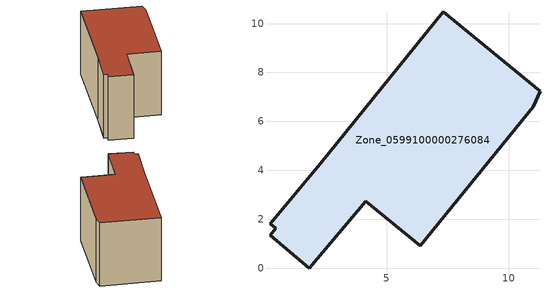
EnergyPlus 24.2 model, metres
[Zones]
Zone_0599100000276084
 floor ground (C_G): 0.23,1.81 2.28,4.27 7.32,10.48 11.27,7.23 11,6.61 6.37,0.92 4.14,2.74 1.82,0 0.24,1.34 0.47,1.62 z0
 wall outside (C_F): 0.24,1.34 1.82,0 4.14,2.74 6.37,0.92 11,6.61 11.27,7.23 7.32,10.48 2.28,4.27 0.23,1.81 0.47,1.62 0.24,1.34 z0:5.87
 roof outside (C_R): 11.27,7.23 7.32,10.48 2.28,4.27 0.23,1.81 0.47,1.62 0.24,1.34 1.82,0 4.14,2.74 6.37,0.92 11,6.61 z5.87
[BUILDING]
Pand.0599100000276084: North Axis=0; Terrain=City; Loads Convergence Tolerance Value=0.04; Temperature Convergence Tolerance Value=0.4; Solar Distribution=FullExterior; Maximum Number of Warmup Days=25; Minimum Number of Warmup Days=1
[Site:Location]
Rotterdam.The.Hague.AP_ZH_NLD Design_Conditions: Latitude=51.96; Longitude=4.45; Time Zone=1; Elevation=-4.5
[SITE:GROUNDTEMPERATURE:BUILDINGSURFACE]
18, 18, 18, 18, 18, 18, 18, 18, 18, 18, 18, 18
[MATERIAL] Thermal Absorptance=0.9; Solar Absorptance=0.7; Visible Absorptance=0.7
Name | Roughness | Thickness | Conductivity | Density | Specific Heat
G.TC.1946 | MediumSmooth | 0.15 | 1 | 540 | 1210
F.TC.1946 | Rough | 0.3 | 0.857143 | 1920 | 840
R.TC.1946 | MediumRough | 0.2 | 0.909091 | 1500 | 1000
[CONSTRUCTION]
C_G: G.TC.1946
C_F: F.TC.1946
C_R: R.TC.1946
[ZONE]
Zone_0599100000276084: Type=1; Multiplier=1; Ceiling Height=Autocalculate; Volume=Autocalculate; Floor Area=autocalculate; Part of Total Floor Area=Yes
[ZONEINFILTRATION:DESIGNFLOWRATE]
Infil_Zone_0599100000276084: Zone or ZoneList or Space or SpaceList=Zone_0599100000276084; Schedule=AlwaysOn; Design Flow Rate Calculation Method=Flow/Area; Flow Rate per Floor Area=0.003; Constant Term Coefficient=1; Temperature Term Coefficient=0; Velocity Term Coefficient=0; Velocity Squared Term Coefficient=0
[HVACTEMPLATE:ZONE:IDEALLOADSAIRSYSTEM]
Zone_0599100000276084: Maximum Heating Supply Air Temperature=50; Minimum Cooling Supply Air Temperature=13; Maximum Heating Supply Air Humidity Ratio=0.0156; Minimum Cooling Supply Air Humidity Ratio=0.0077; Heating Limit=NoLimit; Cooling Limit=NoLimit; Dehumidification Control Type=ConstantSensibleHeatRatio; Cooling Sensible Heat Ratio=0.7; Dehumidification Setpoint=60; Humidification Control Type=None; Humidification Setpoint=30; Outdoor Air Method=None; Outdoor Air Flow Rate per Person=0.00944; Outdoor Air Flow Rate per Zone Floor Area=0; Outdoor Air Flow Rate per Zone=0; Demand Controlled Ventilation Type=None; Outdoor Air Economizer Type=NoEconomizer; Heat Recovery Type=None; Sensible Heat Recovery Effectiveness=0.7; Latent Heat Recovery Effectiveness=0.65
[ZONECONTROL:THERMOSTAT]
ThermostatControl_Zone_0599100000276084: Zone or ZoneList=Zone_0599100000276084; Control Type Schedule=DualSetpointControlType; Control 1=Thermostat_Zone_0599100000276084; Temperature Difference Between Cutout And Setpoint=0
[THERMOSTATSETPOINT:DUALSETPOINT]
Thermostat_Zone_0599100000276084: Heating Setpoint Temperature Schedule=HeatingSetpoint_Zone_0599100000276084; Cooling Setpoint Temperature Schedule=CoolingSetpoint_Zone_0599100000276084
[SCHEDULE:COMPACT]
HeatingSetpoint_Zone_0599100000276084: Through: 12/31, For: AllDays, Until: 24:00, 21
CoolingSetpoint_Zone_0599100000276084: Through: 12/31, For: AllDays, Until: 24:00, 24
DualSetpointControlType: Through: 12/31, For: AllDays, Until: 24:00, 4
AlwaysOn: Through: 12/31, For: AllDays, Until: 24:00, 1
